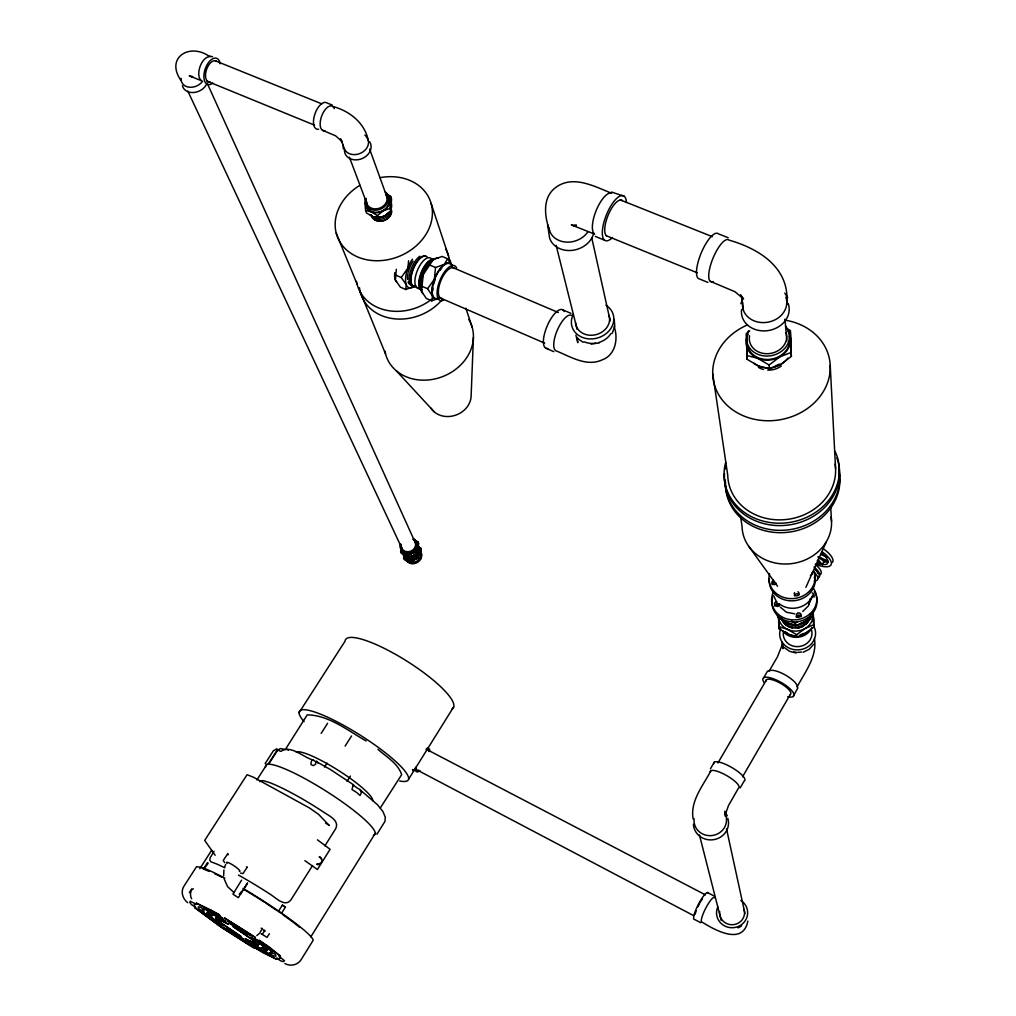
<?xml version="1.0" encoding="UTF-8"?>
<svg xmlns="http://www.w3.org/2000/svg" width="1016" height="1016" viewBox="0 0 1016 1016"><rect width="100%" height="100%" fill="white"/><g stroke="black" fill="none" stroke-linecap="round" stroke-linejoin="round"><path stroke-width="1.5" d="M473.418 337.299L471.132 396.05A21.666 18.504 -21.3 0 1 454.762 415.468A21.666 18.504 -21.3 0 1 431.101 408.254M386.766 194.069L390.627 196.342L391.528 198.831L390.893 210.947L385.077 215.722L378.346 218.021L372.91 216.738L366.471 212.954C364.541 208.394 365.303 203.111 366.217 198.374M396.342 269.291L395.351 279.959L400.38 287.16L405.803 289.522L414.591 286.22M408.597 260.756L407.899 268.059L401.257 277.52L406.248 284.683L405.803 289.522M439.115 298.12L431.825 300.838L426.339 298.45L421.475 291.274L423.253 274.561L433.248 259.626L442.1 256.438L447.637 258.788L452.399 266.103A19.507 8.128 -67.5 0 0 435.28 277A19.507 8.128 -67.5 0 0 437.998 298.996M352.933 785.876L353.479 784.873A5.829 1.016 32.2 0 0 359.575 789.381L377.444 804.697L383.019 811.644L385.293 817.258L384.937 821.423L376.911 834.301M447.637 258.788L444.335 264.351L435.534 267.513L434.34 279.324L427.584 288.709L432.473 295.999L431.825 300.838M810.387 598.386L808.495 605.803L802.742 611.454M223.914 869.975L223.66 875.716M418.554 546.798L420.764 548.107L421.056 558.432L417.017 561.581L412.394 563.461L408.521 562.089L404.063 559.448L403.352 554.292M421.056 558.432L420.764 548.107M400.749 544.144L401.117 553.225L409.448 557.327L414.134 555.473L418.211 552.323L418.592 543.255L418.008 541.947L413.499 539.242A8.738 7.683 -24.8 0 1 416.585 549.173A8.738 7.683 -24.8 0 1 405.74 553.847A8.738 7.683 -24.8 0 1 400.787 544.716M418.008 541.947L418.211 552.323M352.92 785.889L352.006 789.495L353.403 790.473A5.423 0.94 32.2 0 1 358.877 794.525L360.07 795.452L361.544 792.277M390.627 196.342L390.004 208.471L390.893 210.947M725.208 814.768L728.523 805.498L738.403 788.238A16.51 4.343 30 0 0 726.377 775.411A16.51 4.343 30 0 0 710.286 772.312M782.32 644.601L777.38 656.958L769.277 670.839L767.499 671.195L763.651 677.774M747.852 921.093C743.013 946.087 714.629 929.919 702.285 922.236A13.983 2.857 -62.8 0 1 705.752 908.164A13.983 2.857 -62.8 0 1 714.947 897.941M740.867 303.771L742.721 298.628M612.115 333.426L614.782 326.441L614.223 319.354M224.612 867.181L225.666 864.502M810.197 600.405L808.673 604.101L812.749 595.986M805.891 587.337L826.364 541.731M286.08 748.347L307.251 714.845C329.108 715.239 347.828 730.593 366.166 740.994M742.544 776.808L790.029 694.893M797.154 686.829C804.977 672.02 817.486 656.399 814.426 638.531M740.22 787.845L744.131 781.088A17.882 4.775 30 0 0 731.139 767.131A17.882 4.775 30 0 0 713.664 763.867M793.077 696.57L797.814 688.023L797.23 686.333A16.281 5.105 29.6 0 0 784.936 674.776A16.281 5.105 29.6 0 0 769.277 670.839M710.4 768.845L714.35 762.102M710.908 770.712C703.199 785.508 689.966 800.951 693.115 818.871M717.918 762.978L766.47 679.856M818.248 559.74L822.287 564.642L823.874 561.924L828.18 561.696M408.572 779.297L453.669 706.907M310.769 936.917L375.653 832.726M281.33 913.587L285.356 907.186L282.385 905.116L278.359 911.517L280.238 912.673M269.405 933.666L267.068 937.387L261.074 933.704L262.433 934.187L264.77 930.478L263.411 929.996L265.049 931.355M312.522 865.543L290.83 900.049C285.013 907.326 276.276 898.246 271.247 894.931A66.37 7.353 32.2 0 0 238.493 875.081M324.93 845.807L335.674 828.713C339.852 820.458 328.714 815.658 323.558 812.089A65.672 10.058 32.3 0 0 268.986 782.371L263.106 780.606L259.55 781.558M347.053 781.342L350.38 776.072M259.804 932.764L262.471 928.535L261.137 928.192M324.549 767.08L327.05 763.143M345.11 746.125L351.536 735.99M221.018 917.334L216.637 924.243L253.048 947.572A9.525 3.454 -59.9 0 0 258.483 944.969M321.158 733.4L327.584 723.316M269.05 763.524L277.317 750.672A5.347 0.902 32.5 0 1 280.162 751.116L281 751.345C291.236 744.449 303.733 757.847 313.461 760.12M214.046 851.281L210.261 857.58L209.74 860.247L210.96 861.809L216.662 863.981A66.37 7.353 32.2 0 1 224.803 867.816M203.429 869.048L207.454 862.787M203.683 869.34L208.204 863.155M265.125 763.613L273.355 750.837L276.962 748.716M299.072 712.648L345.046 641.185A63.741 14.516 32.3 0 1 407.187 661.327A63.741 14.516 32.3 0 1 452.056 708.876M199.771 868.756L211.696 850.202M256.87 779.971L267.094 764.07M268.897 763.054L277.165 750.189M241.592 880.135L232.956 894.156L238.277 897.649L239.344 896.239M243.497 889.762L239.37 894.207L239.776 895.312L247.561 882.942L244.513 888.136M811.403 598.183C804.926 609.016 788.861 611.581 779.145 603.656M813.753 644.207L809.32 649.199L803.135 652.297M380.289 807.999L401.663 774.675C397.955 763.346 386.423 756.933 377.977 749.376M259.067 933.666L256.832 935.609M311.442 761.035L310.883 764.438L313.169 765.67L315.608 764.248L315.76 761.606L313.296 760.133M365.531 210.477L371.005 211.785L377.419 215.57L383.261 210.782L390.004 208.471M403.454 558.165L411.798 562.178L415.811 559.041L420.472 557.136M400.507 551.929L408.851 556.031L412.94 552.882L417.614 551.028M749.694 330.924L746.176 333.629L747.141 359.334L758.609 366.039L769.518 368.846L780.631 364.528L791.375 356.375L790.346 330.581L786.511 328.346M319.176 863.867L319.926 863.295M769.518 368.846L769.125 364.998L779.92 356.794L791.058 352.489L790.346 330.581M813.206 611.937L813.88 627.075L805.421 633.285L796.887 637.045L796.646 634.695L804.99 628.548L813.676 624.7L813.168 614.426M812.749 612.585L812.838 615.76L804.38 621.894L795.553 625.704L786.828 622.757L777.735 617.347L777.443 614.921M795.553 625.704L795.312 623.291L797.776 621.513M412.928 770.661L415.417 769.353M809.739 614.566L812.635 613.321L812.838 615.76M312.572 760.387L313.296 760.133M576.161 224.828L573.456 225.768L576.174 225.831M191.427 76.733L192.684 76.645L189.255 75.857L201.524 80.721A12.725 6.794 -71.2 0 1 199.682 67.678A12.725 6.794 -71.2 0 1 208.699 56.82M590.944 344.018L599.211 342.951M317.449 864.324L318.326 864.222M277.317 750.672L280.187 748.576L284.899 749.325M246.444 866.978L247.383 866.991L242.989 873.582L240.538 873.074M794.69 613.816L786.498 612.254L780.377 607.2M822.287 564.642L826.592 564.413L828.218 562.267L818.172 557.746M224.866 878.18A69.317 7.391 32.2 0 0 201.193 867.347L196.545 866.661L184.239 885.762C180.302 891.388 182.524 898.728 187.731 902.716M611.467 192.011L624.243 196.279M574.967 225.603L571.36 224.917L594.563 234.099A22.25 8.039 -68.1 0 1 596.379 210.033A22.25 8.039 -68.1 0 1 611.67 193.129M209.702 56.121L212.535 56.718M746.671 355.473L757.758 358.318L769.125 364.998M817.893 563.664L820.306 564.286L817.27 560.616M796.163 653.034L789.47 651.294L784.073 647.357M778.485 617.69L778.904 626.529L787.565 629.387L796.646 634.695M319.9 857.161L319.138 856.907C324.434 857.834 321.348 866.712 316.611 864.172L317.36 864.425M286.55 749.148L288.099 749.821A5.753 0.991 32.5 0 1 288.315 750.253M796.887 637.045L788.073 634.111L779.183 628.891L778.904 626.529M418.592 543.255L414.693 541.858A8.712 7.671 -24.8 0 1 416.408 543.001M205.067 869.772L209.309 871.41M284.886 963.549C290.512 966.699 297.815 965.06 301.219 959.536L313.207 940.257A69.317 7.391 32.2 0 0 242.964 888.378M728.18 237.731L718.477 233.858A24.6 7.76 -67.5 0 0 702.132 250.889A24.6 7.76 -67.5 0 0 698.284 278.473L707.923 282.423M611.124 193.053C594.373 186.334 572.821 174.689 555.79 187.427C542.036 197.485 544.563 216.395 549.529 230.48M620.357 199.911L712.318 236.665M332.207 105.042L327.05 102.959A14.122 6.833 -70.1 0 0 314.706 114.618A14.122 6.833 -70.1 0 0 318.668 129.248M209.944 56.82C190.119 42.062 164.452 57.569 181.318 80.912M332.638 106.401C349.288 110.846 364.642 122.657 368.224 140.259M215.379 60.833L321.856 103.886M606.374 235.763L697.319 272.821M710.324 281.343L734.885 291.681L743.572 298.894L740.562 294.831L741.947 297.98L743.369 310.134M595.351 236.423L604.634 240.221M206.883 81.102L314.503 125.146M322.453 130.251L335.585 135.801L342.1 141.643L340.512 138.849L344.081 147.866A12.675 10.147 -22 0 0 361.099 152.984A12.675 10.147 -22 0 0 366.281 136.792M562.826 309.88L570.941 313.334M433.349 259.309L430.441 258.064A16.37 6.96 -67.6 0 0 416.585 272.606A16.37 6.96 -67.6 0 0 420.205 288.163M452.247 267.348L558.343 312.534M429.984 265.151L435.534 267.513M422.059 286.322L427.584 288.709M395.783 275.146L401.257 277.52M417.36 288.036L421.691 289.916M439.064 297.434L544.703 343.154M545.77 348.158L553.834 351.663M204.203 869.29L201.193 867.347M821.118 554.533L826.872 557.111M818.083 556.603L828.154 561.137L826.122 557.327L821.487 553.034M707.415 892.531L713.511 895.706M426.136 749.16L705.434 894.867M418.236 770.572L693.877 915.746M700.786 922.744L694.728 919.543A15.138 3.137 -62.8 0 1 698.424 904.291A15.138 3.137 -62.8 0 1 708.431 893.255M316.878 761.911L330.403 769.531L353.428 784.733M218.872 914.362L210.655 910.095M791.451 620.992L795.312 623.291M234.023 892.62L227.571 886.612L224.104 878.789M325.488 823.011L329.248 825.437L318.516 814.311L309.423 807.936L253.225 777.113L247.028 774.725L204.686 840.423L215.163 855.256M282.385 905.116L285.356 907.186M265.9 903.135L277.114 910.679M364.846 135.103L367.36 136.804M576.948 338.01L583.12 342.29M282.512 914.438L292.1 921.385A65.468 6.985 32.2 0 1 299.479 927.189M304.902 860.666L317.411 869.518L330.098 849.312L317.436 839.826M193.358 888.81C190.373 888.924 189.535 896.099 191.681 898.792M240.856 892.226L241.541 892.785M239.992 893.356L240.741 893.966M359.969 789.584L361.556 792.251M319.9 857.313L320.954 858.736M396.227 370.713L434.327 411.95M224.752 862.66L223.215 860.527L227.863 853.491L228.067 854.85M820.852 558.254L823.874 561.924M748.551 546.024L777.57 586.27M316.7 761.073L318.364 763.473M784.758 293.091L787.705 297.612M226.974 863.397L226.581 862.736A7.976 1.308 33.5 0 1 231.724 864.349A7.976 1.308 33.5 0 1 239.497 870.28L239.89 870.928A7.976 1.308 33.5 0 1 239.306 871.347M724.751 811.251L727.278 815.823M773.557 595.643L776.694 602.107M189.332 892.594L191.668 888.962M187.833 91.072L401.968 548.475M408.851 556.031L409.448 557.327M411.798 562.178L412.394 563.461M207.213 83.287L416.014 544.246M336.233 233.147L357.111 284.289M360.312 292.113L385.534 353.911M349.402 157.213L367.348 204.737M377.419 215.57L378.346 218.021M369.672 149.174L387.477 198.438M431.14 203.505L448.526 255.93M465.849 308.153L472.186 327.279M699.452 834.962L721.195 920.331M575.907 335.229L577.787 342.71L577.393 337.414M556.146 245.377L577.126 329.425M591.718 237.668L610.222 320.942M614.096 326.466C618.515 338.658 615.493 355.321 601.955 359.956C586.448 367.144 569.925 356.337 555.854 350.761A19.38 7.01 -66.9 0 1 557.594 329.514A19.38 7.01 -66.9 0 1 571.627 315.404M726.516 828.84L744.957 913.6M724.992 811.682L725.868 815.772A16.269 15.342 -8.1 0 1 711.619 835.584A16.269 15.342 -8.1 0 1 694.118 818.782M712.699 373.621L727.748 475.298A54.089 47.269 -8.4 0 0 785.978 519.544A54.089 47.269 -8.4 0 0 835.114 464.071M740.766 517.474L742.048 526.517A44.856 39.637 -7.7 0 0 790.715 563.728A44.856 39.637 -7.7 0 0 831.05 516.992M782.193 641.972L782.968 648.576L782.371 642.95M724.967 813.27L725.233 816.216M785.012 319.176L786.867 340.957M813.676 624.7L813.88 627.075M791.058 352.489L791.375 356.375M786.663 304.47C790.588 268.427 759.549 248.806 729.018 240.119A22.733 7.061 -67.4 0 0 712.292 259.994A22.733 7.061 -67.4 0 0 713.194 281.534M547.599 224.536L549.567 237.909A22.962 18.999 -16.5 0 0 571.97 250.393A22.962 18.999 -16.5 0 0 593.7 233.274M830.631 505.93L831.533 521.424M830.224 365.417L835.584 468.694M777.392 603.593L777.507 606.552M746.849 343.243L747.141 359.334M779.018 622.567L779.183 628.891M343.218 144.424L343.306 148.806M777.697 614.21L777.735 617.347M415.493 553.949A7.315 6.439 -24.8 0 1 412.001 555.968M418.363 549.402A7.303 6.426 -24.8 0 1 413.906 557.543A7.303 6.426 -24.8 0 1 405.028 555.142M416.636 552.234A7.468 6.566 -24.8 0 1 413.906 554.888M418.109 548.399A7.455 6.553 -24.8 0 1 414.909 557.695A7.455 6.553 -24.8 0 1 405.092 555.638M414.122 539.14A8.433 7.417 -24.8 0 1 415.328 548.704A8.433 7.417 -24.8 0 1 405.13 552.386A8.433 7.417 -24.8 0 1 400.406 544.093M412.902 539.293A8.433 7.404 -24.8 0 1 416.789 547.98A8.433 7.404 -24.8 0 1 407.733 553.872A8.433 7.404 -24.8 0 1 400.71 547.218M418.49 546.392A8.712 7.671 -24.8 0 1 418.325 550.456M417.398 552.399A8.712 7.671 -24.8 0 1 403.898 554.787M416.662 545.846A7.861 6.909 -24.8 0 1 416.331 547.688M415.493 549.44A7.861 6.909 -24.8 0 1 414.21 550.977M412.572 552.196A7.861 6.909 -24.8 0 1 410.68 553.009M408.673 553.364A7.861 6.909 -24.8 0 1 406.692 553.237M404.863 552.628A7.861 6.909 -24.8 0 1 401.257 546.722M414.604 540.969A7.861 6.909 -24.8 0 1 416.471 544.03M414.579 541.134A7.366 6.477 -24.8 0 1 410.477 551.294A7.366 6.477 -24.8 0 1 401.218 545.96M418.046 546.621A8.687 7.645 -24.8 0 1 415.811 559.041A8.687 7.645 -24.8 0 1 403.517 554.977M421.602 554.241A8.344 7.353 -24.8 0 1 415.9 563.169A8.344 7.353 -24.8 0 1 406.07 559.956M420.675 557.035A8.357 7.366 -24.8 0 1 416.395 561.619M414.338 562.369A8.357 7.366 -24.8 0 1 406.667 560.4M421.284 552.59A8.661 7.633 -24.8 0 1 421.132 556.628M420.205 558.559A8.661 7.633 -24.8 0 1 412.699 562.889A8.661 7.633 -24.8 0 1 405.498 559.384M419.494 558.216A7.798 6.871 -24.8 0 1 418.224 559.74M417.97 548.945A7.112 6.261 -24.8 0 1 418.478 553.771M417.728 555.358A7.112 6.261 -24.8 0 1 411.569 558.902A7.112 6.261 -24.8 0 1 405.663 556.031M202.679 81.204A12.256 9.525 -25 0 1 188.989 87.173A12.256 9.525 -25 0 1 181.153 78.359M210.16 81.991A11.087 5.893 -71.1 0 1 206.324 70.206A11.087 5.893 -71.1 0 1 216.421 61.214M212.865 83.134A13.818 7.341 -71.1 0 1 203.937 78.003A13.818 7.341 -71.1 0 1 210.706 60.135A13.818 7.341 -71.1 0 1 220.205 63.805M207.035 83.248A13.246 10.3 -25 0 1 194.005 92.494A13.246 10.3 -25 0 1 182.423 85.662M324.891 130.67A13.03 6.274 -70 0 1 322.174 114.783A13.03 6.274 -70 0 1 334.289 108.674M369.621 141.732A13.703 10.986 -21.9 0 1 360.642 159.118A13.703 10.986 -21.9 0 1 344.449 149.669M387.071 214.071A10.49 8.547 -21.8 0 1 377.088 217.348M391.287 209.004A10.465 8.534 -21.8 0 1 383.769 220.485A10.465 8.534 -21.8 0 1 371.424 215.532M379.501 216.941A10.706 8.725 -21.8 0 1 376.809 216.903M391.63 211.722A10.465 8.534 -21.8 0 1 383.489 220.764A10.465 8.534 -21.8 0 1 372.288 217.462M388.633 212.535A10.49 8.547 -21.8 0 1 374.421 216.764M385.013 191.719A12.116 9.842 -21.8 0 1 386.651 204.419A12.116 9.842 -21.8 0 1 372.034 209.817A12.116 9.842 -21.8 0 1 365.354 198.984M387.731 195.72A12.09 9.83 -21.8 0 1 380.911 211.468A12.09 9.83 -21.8 0 1 365.824 203.81M391.363 203.403A12.497 10.173 -21.8 0 1 391.109 208.826M389.776 211.455A12.497 10.173 -21.8 0 1 370.472 215.278M386.626 194.005A12.535 10.198 -21.8 0 1 381.838 211.48A12.535 10.198 -21.8 0 1 365.404 203.225M369.507 209.537A11.29 9.182 -21.8 0 1 367.855 207.721M385.661 194.361A10.579 8.598 -21.8 0 1 379.692 208.115A10.579 8.598 -21.8 0 1 366.509 201.435M417.068 553.631A7.328 6.452 -24.8 0 1 405.13 555.015M390.715 207.391A10.49 8.547 -21.8 0 1 383.603 218.592A10.49 8.547 -21.8 0 1 371.081 214.694M379.997 177.673A49.784 40.653 -21.8 0 1 430.251 225.425A49.784 40.653 -21.8 0 1 353.263 254.787A49.784 40.653 -21.8 0 1 359.893 185.331M468.757 319.418A45.377 38.214 -21.5 0 1 442.278 376.745A45.377 38.214 -21.5 0 1 384.937 351.13M441.871 299.961A47.638 39.497 -21.7 0 1 392.43 318.554A47.638 39.497 -21.7 0 1 359.486 287.757M449.059 258.432A47.638 39.497 -21.7 0 1 451.18 263.957M445.707 249.072A47.917 39.649 -21.7 0 1 449.631 261.81M431.368 299.466A47.917 39.649 -21.7 0 1 356.502 281.394M779.336 364.109A18.567 15.811 -9.9 0 1 776.084 365.671M777.761 365.239A18.567 15.799 -9.9 0 1 774.37 366.535M785.508 326.2A21.539 18.275 -10 0 1 783.26 349.86A21.539 18.275 -10 0 1 755.764 353.339A21.539 18.275 -10 0 1 748.576 330.873M789.216 336.029A21.476 18.25 -10 0 1 769.595 359.359A21.476 18.25 -10 0 1 747.103 340.144M791.185 347.281A22.136 18.834 -9.9 0 1 791.083 349.771M787.845 358.064A22.136 18.834 -9.9 0 1 771.169 367.665M768.287 367.868A22.136 18.834 -9.9 0 1 753.948 363.347M787.921 331.241A22.276 18.91 -10 0 1 769.01 360.083A22.276 18.91 -10 0 1 748.233 334.124M786.067 332.537A18.809 15.964 -10 0 1 768.883 353.632A18.809 15.964 -10 0 1 749.567 335.775M421.018 289.408A16.358 6.921 -67.6 0 1 421.97 271.755A16.358 6.921 -67.6 0 1 433.781 259.588M416.458 286.41A16.332 6.972 -67.7 0 1 412.928 270.18A16.332 6.972 -67.7 0 1 427.165 256.921M421.081 288.468A16.688 7.048 -67.6 0 1 423.228 272.288A16.688 7.048 -67.6 0 1 433.235 260.071M415.785 286.322A16.332 6.972 -67.7 0 1 412.026 271.501A16.332 6.972 -67.7 0 1 425.387 255.956M422.008 289.979A16.358 6.921 -67.6 0 1 420.98 273.05A16.358 6.921 -67.6 0 1 433.629 259.461M414.35 286.042A16.65 7.125 -67.7 0 1 409.486 274.955A16.65 7.125 -67.7 0 1 419.849 256.248M422.783 293.459A19.469 8.217 -67.6 0 1 424.193 272.25A19.469 8.217 -67.6 0 1 438.252 258.089M443.548 300.215A18.834 7.811 -67.5 0 1 439.953 280.302A18.834 7.811 -67.5 0 1 456.654 268.084M438.734 298.132A18.821 7.849 -67.5 0 1 434.226 280.505A18.821 7.849 -67.5 0 1 450.469 264.122M432.892 290.512A17.564 7.315 -67.5 0 1 433.032 288.011M433.781 283.896A17.564 7.315 -67.5 0 1 435.127 279.565M440.004 270.358A17.564 7.315 -67.5 0 1 441.655 268.326M441.985 298.488A16.447 6.82 -67.5 0 1 440.88 280.67A16.447 6.82 -67.5 0 1 454.292 268.326M414.553 286.258A19.406 8.319 -67.7 0 1 405.587 281.381A19.406 8.319 -67.7 0 1 412.407 259.144M395.491 278.778A18.682 8.103 -67.7 0 1 395.072 276.657M396.71 282.156A19.367 8.395 -67.7 0 1 394.703 272.707M409.169 283.769A15.888 6.807 -67.7 0 1 408.064 281.965M407.53 279.337A15.888 6.807 -67.7 0 1 407.949 273.571M408.229 272.288A15.888 6.807 -67.7 0 1 413.106 261.087M609.041 315.417A17.234 14.554 -16 0 1 595.312 334.823A17.234 14.554 -16 0 1 575.577 322.707M610.883 333.667A19.698 16.675 -16 0 1 598.983 342.443M595.973 343.141A19.698 16.675 -16 0 1 584.162 341.833M605.93 305.232A21.463 18.136 -16 0 1 610.07 329.59A21.463 18.136 -16 0 1 581.914 337.21A21.463 18.136 -16 0 1 573.494 314.007M547.802 348.463A20.968 7.671 -66.9 0 1 547.548 325.12A20.968 7.671 -66.9 0 1 564.248 311.582M588.035 231.597A21.285 17.577 -16.6 0 1 565.366 242.037A21.285 17.577 -16.6 0 1 548.97 227.787M606.565 235.89A19.406 6.921 -68.1 0 1 608.749 213.792A19.406 6.921 -68.1 0 1 622.3 200.622M612.47 237.566A24.168 8.623 -68.1 0 1 602.348 231.331A24.168 8.623 -68.1 0 1 614.49 200.749A24.168 8.623 -68.1 0 1 626.402 202.489M785.825 297.18A22.263 18.745 -10.4 0 1 766.686 322.377A22.263 18.745 -10.4 0 1 742.594 302.87M788.175 303.454A24.003 20.244 -10.3 0 1 767.537 330.67A24.003 20.244 -10.3 0 1 741.553 309.562M781.342 365.989A18.555 15.811 -9.9 0 1 767.74 370.103M763.486 369.481A18.555 15.811 -9.9 0 1 758.406 367.348M214.605 873.646A65.468 6.985 32.2 0 1 221.615 877.087M244.285 889.686A65.468 6.985 32.2 0 1 264.681 902.348M296.202 752.018A45.618 7.912 32.3 0 1 338.506 770.484A45.618 7.912 32.3 0 1 372.809 800.532M260.617 942.086A9.525 3.454 -59.9 0 1 259.22 944.08M265.595 767.169A64.567 10.427 32.3 0 1 326.263 791.235A64.567 10.427 32.3 0 1 373.355 835.317M304.051 721.652A64.364 12.217 32.3 0 1 358.013 733.768A64.364 12.217 32.3 0 1 399.682 780.974M839.826 478.371A57.315 50.203 -8.3 0 1 782.803 532.651A57.315 50.203 -8.3 0 1 725.564 482.384M839.165 472.542A57.315 50.203 -8.3 0 1 839.737 476.91M839.051 470.078A57.442 50.279 -8.3 0 1 785.901 530.098A57.442 50.279 -8.3 0 1 725.195 479.958M836.892 457.987A57.696 50.457 -8.4 0 1 788.772 524.98A57.696 50.457 -8.4 0 1 724.535 473.596M725.094 469.202A57.696 50.457 -8.4 0 1 725.691 466.306M835.05 451.383A57.823 50.533 -8.4 0 1 786.067 522.884A57.823 50.533 -8.4 0 1 725.691 462.407M784.644 320.103A59.017 50.444 -9.7 0 1 822.109 393.51A59.017 50.444 -9.7 0 1 727.647 405.778A59.017 50.444 -9.7 0 1 747.408 324.942M814.007 567.068A15.875 5.74 29.5 0 1 819.328 576.605M815.442 564.629A15.862 5.753 29.5 0 1 820.75 574.18M814.324 573.583A23.089 20.637 -6.7 0 1 794.55 600.685A23.089 20.637 -6.7 0 1 769.353 578.587M814.146 571.31A23.139 20.676 -6.7 0 1 792.823 598.602A23.139 20.676 -6.7 0 1 769.582 573.672M794.461 595.935A2.426 2.172 -6.2 0 1 798.982 594.779M812.102 572.668A2.426 2.159 -6 0 1 810.374 575.348M797.89 591.769A2.426 2.172 -6.3 0 1 798.754 594.728A2.426 2.172 -6.3 0 1 795.439 595.579A2.426 2.172 -6.3 0 1 794.576 592.62M775.983 583.908A2.413 2.159 -7.5 0 1 772.198 583.527A2.413 2.159 -7.5 0 1 773.697 580.327M772.16 584.683A2.4 2.159 -7.5 0 1 775.779 582.752M813.384 571.576A15.875 5.715 29.5 0 1 814.121 581.038M814.819 569.138A15.875 5.728 29.5 0 1 817.677 578.256M815.302 569.303A13.983 5.055 29.5 0 1 818.007 573.265M814.527 576.682A12.103 4.356 29.5 0 1 814.26 577.837M821.957 551.663A19.99 7.366 29.4 0 1 831.075 564.832A19.99 7.366 29.4 0 1 815.378 564.134M823.57 548.919A19.977 7.391 29.4 0 1 832.523 562.356M813.384 588.289A22.644 20.333 -6.3 0 1 795.718 619.798A22.644 20.333 -6.3 0 1 773.646 591.503M816.394 596.506A22.593 20.295 -6.3 0 1 794.448 621.995A22.593 20.295 -6.3 0 1 772.465 597.459M814.299 591.591A22.593 20.295 -6.3 0 1 816.013 595.236M812.165 592.912A2.375 2.121 -5.5 0 1 811.543 597.103M798.132 612.953A2.375 2.134 -5.8 0 1 801.065 615.353A2.375 2.134 -5.8 0 1 797.37 616.788A2.375 2.134 -5.8 0 1 797.56 613.181M812.343 595.084A2.362 2.121 -5.5 0 1 814.083 597.103M796.582 617.182A2.362 2.134 -5.8 0 1 801.23 616.56M774.738 606.069A2.35 2.121 -7.1 0 1 777.1 603.91A2.35 2.121 -7.1 0 1 779.437 606.006M779.183 603.86A2.362 2.121 -7.1 0 1 776.808 606.019A2.362 2.121 -7.1 0 1 774.471 603.936A2.362 2.121 -7.1 0 1 776.846 601.764M809.854 616.877A14.656 13.195 -6 0 1 795.871 627.164A14.656 13.195 -6 0 1 781.558 617.83M810.184 617.538A14.935 13.449 -6 0 1 795.934 628.028A14.935 13.449 -6 0 1 781.342 618.503M810.882 617.029A14.884 13.411 -5.9 0 1 810.705 619.379M812.8 611.772A17.412 15.672 -6 0 1 798.652 630.834A17.412 15.672 -6 0 1 778.523 617.576M811.975 627.494A16.675 15.037 -5.8 0 1 798.17 637.197A16.675 15.037 -5.8 0 1 782.536 630.758M804.202 633.298A16.713 15.062 -5.9 0 1 800.113 634.784M787.476 633.159A16.713 15.062 -5.9 0 1 785.139 631.622M812.813 615.277A17.323 15.608 -5.9 0 1 813.41 622.021M808.927 630.619A17.323 15.608 -5.9 0 1 801.294 635.051M795.312 635.813A17.323 15.608 -5.9 0 1 784.403 631.787M809.65 618.007A14.249 12.827 -6 0 1 808.355 621.182M807.72 622.16A14.249 12.827 -6 0 1 806.183 623.951M803.313 626.148A14.249 12.827 -6 0 1 801.091 627.202M799.91 627.596A14.249 12.827 -6 0 1 797.484 628.104M792.531 627.952A14.249 12.827 -6 0 1 790.169 627.304M789.051 626.834A14.249 12.827 -6 0 1 786.968 625.653M786.028 624.942A14.249 12.827 -6 0 1 784.377 623.291M783.679 622.389A14.249 12.827 -6 0 1 782.155 619.354M809.803 616.991A17.526 15.761 -6.1 0 1 800.202 623.684M795.68 624.446A17.526 15.761 -6.1 0 1 781.088 618.401M800.341 615.861A17.018 15.291 -6.3 0 1 796.011 616.839M778.015 606.006A17.018 15.291 -6.3 0 1 777.481 603.402M801.548 651.942A16.51 14.935 -5.5 0 1 797.636 652.348M796.353 652.297A16.51 14.935 -5.5 0 1 793.813 651.929M765.886 681.228A14.186 4.394 29.6 0 1 780.174 683.108A14.186 4.394 29.6 0 1 790.169 694.715M811.352 629.552A14.389 13.005 -5.6 0 1 799.033 646.544A14.389 13.005 -5.6 0 1 783.311 632.574M764.375 682.866A17.678 5.474 29.6 0 1 770.738 677.926A17.678 5.474 29.6 0 1 791.489 690.296A17.678 5.474 29.6 0 1 787.679 696.76M813.753 626.199A17.971 16.243 -5.6 0 1 798.69 649.846A17.971 16.243 -5.6 0 1 780.669 628.574M727.837 818.413A17.577 16.574 -8 0 1 713.816 839.648A17.577 16.574 -8 0 1 693.433 824.255M741.604 925.805A14.3 13.729 -2.6 0 1 737.959 927.862M695.211 914.248A12.154 2.527 -62.8 0 1 696.176 910.882M697.89 906.767A12.154 2.527 -62.8 0 1 699.516 903.567M700.087 902.551A12.154 2.527 -62.8 0 1 702.437 898.868M744.042 909.371A12.459 11.951 -2.8 0 1 733.171 924.687A12.459 11.951 -2.8 0 1 719.709 911.517M740.842 900.417A15.558 14.922 -2.8 0 1 745.503 920.344A15.558 14.922 -2.8 0 1 725.056 926.148A15.558 14.922 -2.8 0 1 717.804 906.958M426.847 748.411A13.17 4.508 -62.4 0 1 429.743 750.291M419.976 770.7A13.17 4.508 -62.4 0 1 415.277 767.855M414.909 769.899A13.157 4.521 -62.4 0 1 412.496 769.48M414.376 770.446A13.64 4.686 -62.4 0 1 413.017 770.458M426.301 749.897A11.494 3.937 -62.4 0 1 428.841 751.535M418.846 770.217A11.494 3.937 -62.4 0 1 416.204 766.864M808.418 618.033A14.707 13.233 -6 0 1 784.073 620.674M190.348 901.357L189.865 902.653L191.567 904.672L195.682 907.199L194.145 905.269L194.615 904.113L196.66 904.367L190.348 901.357M194.627 907.529L215.798 923.214L194.627 907.529M196.406 903.148L220.04 915.645L210.096 909.663L196.406 903.148M202.641 912.178L202.73 912.368A35.179 3.238 32.2 0 0 216.446 922.846L219.443 924.522L218.745 923.836A31.382 2.883 32.2 0 1 206.489 914.476L202.641 912.178M204.292 908.571L208.089 911.174A31.572 2.921 32.2 0 1 221.996 918.21L222.949 918.553L220.04 916.483A35.42 3.277 32.2 0 0 204.47 908.596L204.292 908.571M203.759 911.797L199.606 909.32A35.306 3.251 32.2 0 1 200.52 907.225L204.648 909.904A31.483 2.908 32.2 0 0 203.759 911.797M210.68 916.826L210.769 917.016A25.044 2.299 32.2 0 0 220.116 924.166L223.152 925.805L210.68 916.826M212.154 913.956L225.806 921.474L222.936 919.366A25.222 2.337 32.2 0 0 212.331 913.994L212.154 913.956M211.62 915.137L211.849 916.47L207.683 913.994A25.133 2.324 32.2 0 1 208.356 912.597L212.471 915.264L211.62 915.137M215.875 917.88L215.773 918.667L219.443 921.042L221.513 920.953L228.689 924.268L215.875 917.88M218.757 921.499L240.881 936.409L218.757 921.499M219.799 926.097L249.009 944.524L219.799 926.097M224.587 918.032L255.143 937.311L224.587 918.032M223.456 927.418L224.612 928.433A35.128 3.226 32.2 0 0 244.881 941.222L246.316 941.845L244.069 940.194A31.344 2.883 32.2 0 1 225.933 928.751L223.456 927.418M227.482 920.928L229.794 922.706A31.61 2.934 32.2 0 1 248.577 934.555L251.155 935.939L249.987 934.898A35.458 3.289 32.2 0 0 228.917 921.614L227.482 920.928M227.139 928.764L228.308 929.767A25.006 2.299 32.2 0 0 242.176 938.517L243.611 939.14L227.139 928.764M230.353 923.798L247.244 934.53L246.075 933.488A25.248 2.337 32.2 0 0 231.775 924.471L230.353 923.798M233.197 926.643L255.613 941.781L233.197 926.643M245.313 938.771L258.166 945.274C256.502 940.791 248.984 942.365 245.313 938.771M248.031 941.489L250.8 943.508A25.044 2.299 32.2 0 0 261.366 948.919L248.031 941.489M251.333 937.501L263.754 946.417A25.21 2.337 32.2 0 0 254.457 939.241L251.333 937.501M250.736 944.182L253.479 946.201A35.166 3.238 32.2 0 0 268.986 954.138L265.494 951.675A31.382 2.883 32.2 0 1 251.638 944.575L250.736 944.182M255.257 938.911L255.943 939.622A31.56 2.921 32.2 0 1 268.135 949.033L272.047 951.205A35.408 3.277 32.2 0 0 258.394 940.664L255.257 938.911M253.403 946.861L262.966 952.678L276.809 959.345L253.403 946.861M259.22 940.346L280.454 956.145L268.872 946.722L259.22 940.346M261.506 947.776L265.519 950.455A25.121 2.324 32.2 0 0 266.637 949.338L262.649 946.823L262.382 948.004L261.506 947.776M269.164 953.033L273.164 955.7A35.293 3.251 32.2 0 0 274.879 954.113L270.701 951.548A31.471 2.908 32.2 0 1 269.164 953.033M276.784 958.253L280.784 960.92L283.413 961.619L284.505 960.717L279.159 956.373L280.175 958.063L279.209 958.901L276.784 958.253"/></g></svg>
